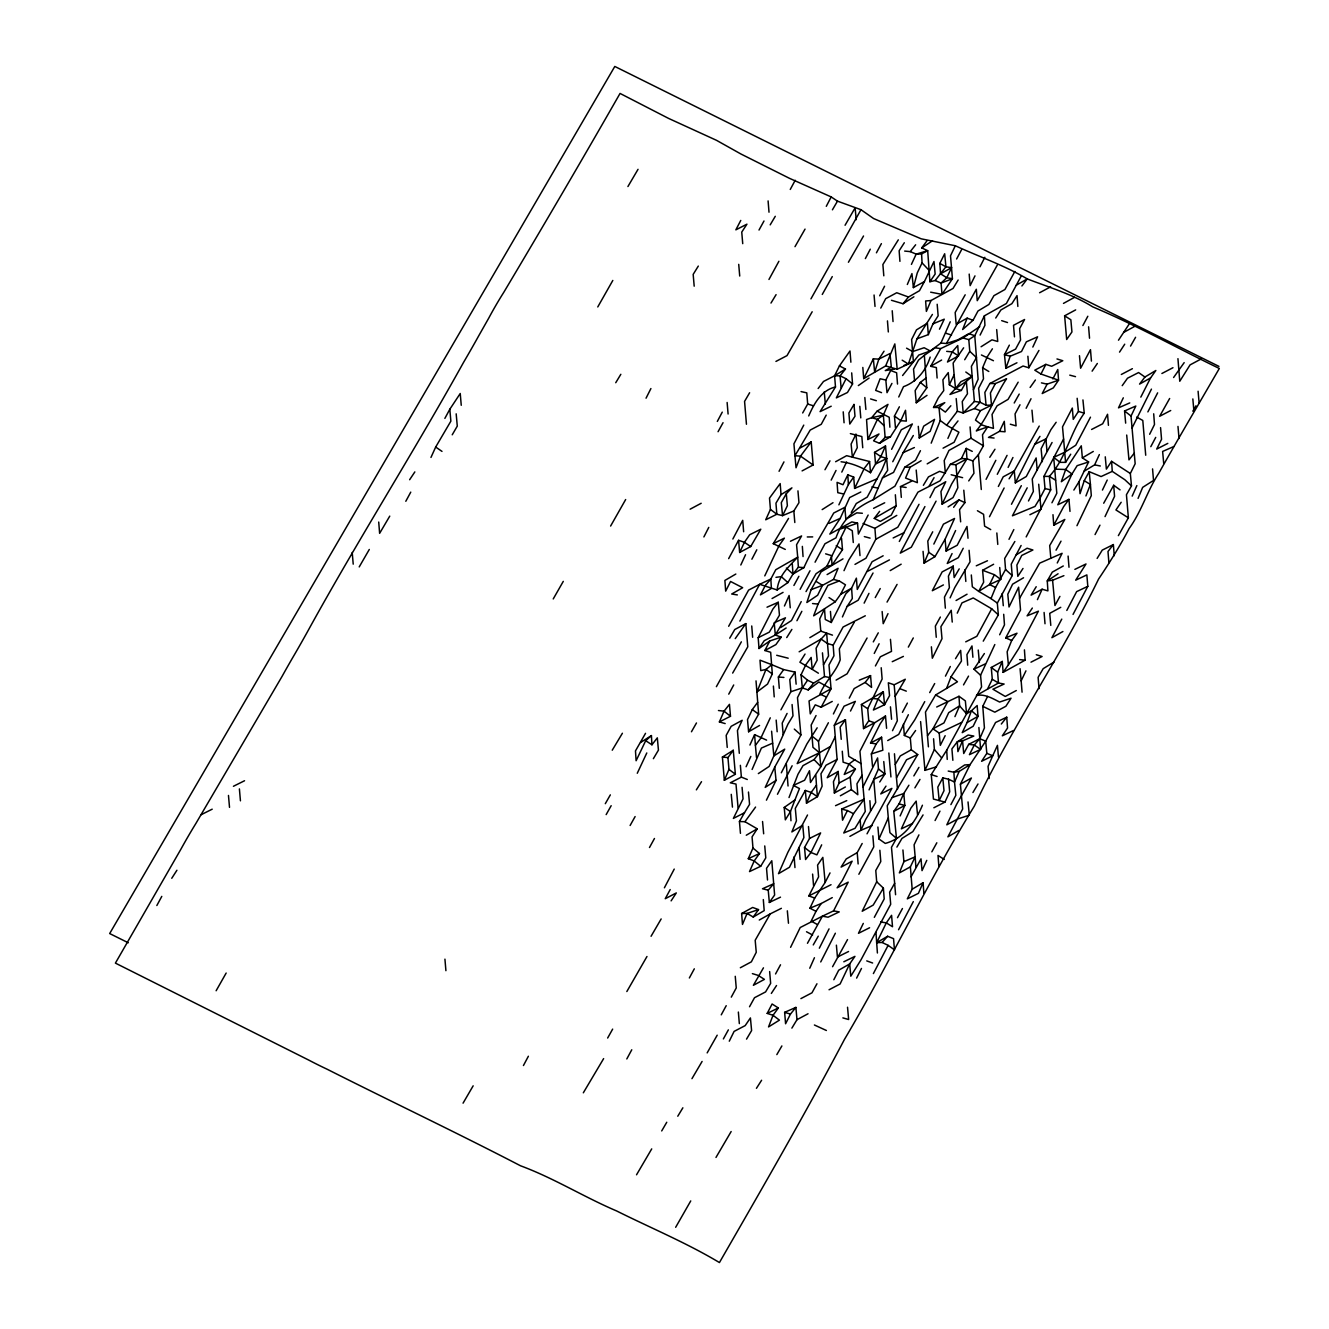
<?xml version="1.0" encoding="UTF-8"?>
<svg xmlns="http://www.w3.org/2000/svg" width="1329" height="1329" viewBox="0 0 1329 1329"><rect width="100%" height="100%" fill="white"/><g stroke="black" fill="none" stroke-linecap="round" stroke-linejoin="round"><path stroke-width="1.5" d="M929.901 281.731L935.151 274.056L933.988 261.514L924.419 281.565L913.388 287.612L917.276 272.91L922.06 262.876L921.595 253.922L927.692 250.666L929.901 281.731L935.134 280.552L941.082 283.06L952.428 278.741L950.517 255.766L955.318 245.749C979.257 256.813 1004.375 265.318 1027.251 278.907C1049.345 287.496 1072.353 294.174 1092.72 306.849C1135.996 325.073 1177.079 348.065 1219.324 368.465C1199.14 403.335 1178.59 438.022 1158.838 473.141C1147.359 490.551 1141.611 511.383 1129.168 528.493C1120.015 546.036 1109.582 562.616 1098.585 579.045C1060.725 656.825 1011.136 727.976 974.307 806.171C927.692 881.808 889.865 962.794 844.48 1039.378C804.676 1114.798 761.982 1188.624 719.438 1262.55C686.379 1242.765 650.894 1228.046 616.623 1210.952C583.979 1197.064 553.877 1178.092 520.519 1165.782C456.528 1132.574 391.457 1101.691 327.067 1069.197A136.538 37.694 30.2 0 1 308.943 1060.193L115.407 963.11L180.86 849.281A155.41 35.119 -63.6 0 1 196.011 823.266L282.014 676.478A310.704 70.204 -63.6 0 1 292.048 658.769A310.704 70.204 -63.6 0 0 307.115 632.388C357.136 541.219 413.003 453.455 463.505 362.468A310.704 70.204 -63.6 0 0 478.573 336.087L488.607 318.379A103.978 23.49 -63.6 0 1 503.757 292.363C543.063 226.395 581.936 160.128 620.045 93.429L668.553 118.397L716.481 140.309L740.984 154.031L789.36 178.269L831.19 196.925L837.486 201.144L860.976 209.7L873.602 218.537L921.213 238.821L955.318 245.749M728.674 626.275L748.592 590.109L759.673 584.311L777.149 589.976C778.478 575.49 788.712 566.818 797.716 557.15L796.569 544.74L801.603 535.936L790.439 541.252M1118.37 535.637L1128.371 517.812L1126.444 494.72L1131.477 485.916L1124.816 479.719L1112.273 471.38L1101.076 476.563L1089.215 471.662L1084.231 480.716L1080.028 493.69L1078.982 481.779L1088.601 461.96L1082.354 457.857L1081.291 445.813L1065.675 469.486L1061.323 481.729L1072.005 473.971L1077.138 465.665L1088.601 461.96M842.985 558.878L821.123 571.819L811.105 589.661L806.869 602.519L817.651 595.242L822.468 585.341L833.516 579.427L838.084 568.297L827.103 574.577M932.41 314.408L916.96 338.812L908.388 364.046L897.191 369.229L885.646 365.94L863.717 378.632L862.82 367.452M885.646 365.94L894.832 343.912L897.191 369.229M789.011 797.55L797.965 774.292L803.015 765.62L814.046 759.573L819.461 752.746L830.426 746.466L835.26 736.681L834.313 725.269L844.081 706.197L855.344 701.38L850.494 711.048M1016.951 362.767L1005.837 368.316L1010.223 356.205L1021.503 351.52L1026.37 341.852L1037.584 336.802L1032.832 347.068M752.098 769.474L761.401 748.077L772.647 743.144L771.601 731.216M919.269 438.022L923.705 426.144L934.569 419.366L930.167 431.36L919.269 438.022L918.273 426.343M967.014 722.627L971.449 710.749L977.164 705.533L977.994 716.331L973.177 726.232L962.229 732.644L967.014 722.627L977.994 716.331L971.449 710.749L966.582 713.789L946.713 750.187L931.247 774.608L933.44 799.061L944.952 802.101L949.687 791.818L948.507 779.176L942.793 777.897L937.842 787.067L939.188 800.573L944.005 790.672L942.793 777.897M839.263 580.939L827.934 585.391L818.099 604.08L813.647 615.825L835.293 601.771L840.592 594.345L845.477 584.81L839.263 580.939L833.516 579.427M1021.237 276.017L1006.369 303.51L984.374 315.837L974.772 335.772L976.466 357.634L971.416 366.306L972.13 376.506L966.333 381.357L961.349 390.394L955.551 388.616L949.338 384.762L948.258 372.602L942.909 379.795L943.74 390.593L938.39 397.786L933.539 407.455L944.803 402.637L939.005 407.488L940.251 420.512L931.18 443.155M815.059 562.2L824.96 543.76L835.991 537.83C842.37 519.406 855.826 507.595 873.186 499.737L882.439 477.958L887.672 470.283L885.513 445.946L874.548 452.358L875.545 464.037L870.495 472.709C861.74 467.227 851.291 462.891 841.074 461.778M794.941 799.925L790.456 811.554L785.339 819.86L784.21 807.451L794.941 799.925L799.46 788.546L793.396 785.422L804.593 780.239L809.477 770.704L810.491 782.499L820.873 766.634L830.426 746.466M928.406 746.832L925.482 712.062L935.633 694.967L946.564 688.439L951.032 676.81L961.448 661.061L960.651 650.379L955.518 658.686M1085.926 495.95L1090.428 484.454L1089.215 471.662M902.59 375.526L918.821 355.042L930.234 350.972L940.899 343.081L950.235 321.801M973.044 320.289L967.18 318.146L962.645 329.526L973.044 320.289L977.978 311.003L988.909 304.457L993.926 295.669L1004.923 289.506L1014.891 271.432M922.442 805.224C915.232 822.219 904.002 838.25 885.28 843.433L878.951 838.964L888.304 817.8L887.24 805.756L917.724 754.59L911.312 749.755L910.299 737.96L915.598 730.518M902.923 849.979L903.903 861.641L899.351 872.904L910.382 866.857L915.166 856.84L914.103 844.795L918.92 834.894M936.696 707.011L958.99 696.28L959.588 705.865L966.582 713.789L981.566 686.91L980.569 675.248L994.823 644.548M1011.685 640.512L1005.721 637.887L1017.001 633.202L1011.685 640.512L1007.149 651.775L1008.395 664.799L1003.129 672.358L1002.282 661.427L991.268 667.474L992.281 679.269L987.464 689.17L976.483 695.466C984.806 693.738 992.464 698.456 999.607 702.044L1011.053 698.207L1005.887 706.264L994.84 712.178L982.779 706.314L987.597 696.413M863.717 378.632L873.336 358.83L878.851 359.112L889.965 353.564L891.327 367.086L885.264 370.592L894.483 369.063M806.022 591.588L816.039 573.746L826.788 566.353L846.108 527.115L857.537 523.161L858.384 534.092L868.153 515.037M923.057 551.352L924.07 563.147L935.001 556.618L945.102 539.275L954.538 518.476L943.44 524.158L933.838 544.076M983.244 641.143L998.345 614.878L997.331 603.084L991.002 598.598L995.571 587.468L1005.555 569.51L1004.691 558.462L1014.858 541.484M857.537 523.161L851.823 521.898L829.811 534.092L840.227 518.36L849.663 497.561L860.777 492.012M874.548 452.358L880.845 456.595L886.659 458.488L882.074 469.502L867.222 497.112L856.275 503.525L851.274 512.446M930.15 357.102C926.13 370.309 916.711 381.955 903.487 386.689L898.753 396.972M968.725 480.915L973.958 473.24L972.845 460.947L966.98 458.821L955.933 464.735L957.844 487.71L953.026 497.611L942.111 504.14L951.664 483.972L966.98 458.821L966.233 448.371L972.263 451.378M936.463 766.8L924.967 770.371L934.37 749.456L933.573 738.774M1138.073 498.375L1142.674 487.361L1153.522 480.45L1152.559 468.904M907.325 284.489L911.943 273.608L913.388 287.612M838.881 504.837L848.4 484.537L853.7 477.094L847.802 474.835L842.985 484.736L837.071 482.361L837.785 492.677L843.5 493.956M724.338 780.289L728.973 769.391L727.943 757.596L733.259 750.287L735.369 774.242L724.338 780.289L722.395 757.065L733.259 750.287M930.998 300.52L926.379 311.401L925.632 300.969L930.998 300.52L953.043 288.443L958.143 280.02M921.13 460.748L910.182 467.16L905.564 478.041L917.375 482.693L916.196 470.034M956.199 398.567L957.378 411.226L963.193 412.987L974.522 408.551L980.021 402.222L978.609 388.334L983.493 378.798L982.613 367.751L987.231 356.853L992.414 348.813M924.07 563.147L928.689 552.266L927.792 541.086L932.725 531.799M1131.477 485.916L1130.331 473.506L1135.165 463.738L1132.059 427.988L1151.446 389.115M1105.03 516.616L1114.566 496.315L1113.685 485.268L1120.048 489.869M719.388 721.929L724.039 711.165L729.455 704.353L730.485 716.265L719.388 721.929L725.169 723.574M916.96 338.812L928.34 334.626L932.975 323.861L938.141 315.804L937.178 304.258M940.899 343.081L946.431 343.497L976.317 289.257L977.247 300.686L997.282 265.135M913.322 435.513L903.172 452.608L893.553 472.41L882.439 477.958M835.26 736.681L837.12 759.407L826.057 765.205L820.973 773.76L822.119 786.17L817.418 796.686L806.504 803.214L811.139 792.449L816.455 785.14L815.823 775.305M853.484 813.697L847.404 810.574L842.553 820.226L841.656 809.045L864.132 799.178L853.484 813.697L843.765 833.001L855.045 828.316L865.245 811.471L863.019 786.901L877.605 757.929L878.469 768.976L869.066 789.891M1028.48 500.967L1033.364 491.431L1032.234 479.021L1052.07 442.491M954.936 716.63L959.588 705.865L948.707 712.643L943.972 722.91L932.925 728.824L927.509 735.651M987.464 689.17L998.461 683.006L997.63 672.192L1002.282 661.427M885.513 445.946L880.845 456.595L875.545 464.037L886.659 458.488M764.74 845.942L765.786 857.869L760.686 866.292L754.191 860.943L748.293 858.684L752.962 848.052L752.064 836.871L757.231 828.814L744.938 821.704L739.439 821.538L740.452 833.333M947.909 438.387L952.577 427.755L957.993 420.928M1013.495 730.518L1002.332 735.817L1007.548 728.01L1006.734 717.195L995.571 722.494L985.719 741.2L970.07 764.624L959.189 771.401L954.521 782.05L955.833 795.323L950.899 804.61M912.176 889.217L923.09 882.689L918.422 893.321L907.308 898.869L912.176 889.217L910.382 866.857M784.442 606.007L789.127 595.492L790.24 607.768M877.14 478.789L854.613 488.407L864.215 468.472L869.598 461.528L846.639 455.681L835.609 461.728M742.08 787.316L743.044 798.862L733.375 818.415L744.473 812.75L749.573 804.327L748.46 792.034M843.998 570.673L848.699 560.157L859.016 543.926L859.996 555.588M842.42 616.938L847.121 606.423L852.304 598.499L851.59 588.182L856.374 578.148L857.288 589.445L872.106 561.718L883.154 555.788M792.134 765.77L777.465 794.26M961.349 390.394L949.953 394.464L955.551 388.616L966.333 381.357L967.462 393.766L962.246 401.574L963.193 412.987L974.406 401.441L973.426 389.762L978.111 379.247L976.466 357.634L969.788 351.305L968.791 339.643L974.772 335.772L968.907 333.629L957.91 339.792L946.431 343.497M816.455 785.14L817.418 796.686L811.139 792.449L805.291 790.439L795.307 808.397L796.436 820.807L791.868 831.937L802.749 825.159L803.879 837.569L789.443 867.272L778.495 873.685L787.831 852.404L807.517 815.009M968.01 538.245L966.997 526.45L957.179 545.272L946.115 551.07L955.601 530.52M807.467 943.291L822.402 916.179L833.565 910.88L839.23 911.893L828.067 917.209L822.402 916.179L800.224 927.526L790.589 947.328M1037.185 469.868L1036.138 457.94L1026.287 476.513L1015.339 482.925L1034.776 444.301L1039.959 436.377M809.76 968.243L814.444 957.727M900.132 815.94L904.833 805.424L903.786 793.513L908.92 785.206M1005.721 637.887L1020.522 610.028L1018.629 587.185L1009.01 606.988L1007.797 594.213L1012.598 584.179L1023.546 577.766M843.815 961.781L854.946 956.365L849.68 963.924L850.793 976.2L861.059 959.721L890.696 904.252L889.633 892.208L894.65 883.303L891.477 847.304L896.477 838.383L893.786 811.354L899.068 803.912L903.786 793.513L892.357 797.466M958.824 830.459L947.876 836.855L962.661 808.996L960.402 784.176L970.07 764.624L964.671 764.956L953.89 772.215L948.208 771.069M1132.175 496.116L1136.86 485.6M430.961 457.442L435.679 447.042L450.863 421.16L449.817 409.232L460.233 393.5L461.246 405.295M770.438 509.406L776.834 514.24L775.953 503.193L781.037 494.637L780.173 483.59L769.508 498.093L770.438 509.406L765.72 519.789L776.834 514.24L782.565 515.652L793.845 510.951L798.962 502.661L797.948 490.866M777.149 589.976L787.898 582.584L792.981 574.045L803.929 567.633C812.451 548.495 823.648 531.002 833.732 513.011L844.829 507.346L845.842 519.141L856.806 512.844L862.355 513.26M749.905 745.037L754.606 734.638L766.6 740.137M780.92 709.819L790.871 691.728L802.334 687.907L808.182 689.917L818.83 682.043L831.057 688.771L809.045 700.981L810.275 713.889L815.258 704.835L821.172 707.227L831.057 688.771L828.98 664.949L833.947 655.778L833.167 645.213L843.101 627.006L865.312 615.792M814.71 898.055L808.829 895.912L818.598 876.858L817.584 865.063L822.834 857.371L825.143 882.439L814.71 898.055L809.942 908.205L816.006 911.329L821.222 903.521L832.27 897.607M950.102 597.867L954.82 587.468L970.037 561.835L969.074 550.289M1037.434 599.628L1042.135 589.229L1047.916 590.873L1047.269 580.923L1052.286 572.134L1063.283 565.971M646.791 752.962L637.272 773.262M740.818 564.991L745.552 554.725M764.773 575.889L779.076 545.571L784.376 538.129L773.262 543.677L785.289 549.425M911.428 264.388L916.179 254.121L927.692 250.666L921.711 247.908L927.044 240.715M867.887 439.534L877.439 419.366L883.353 415.13L887.988 404.365L877.123 411.143L871.658 417.721L866.558 419.532L867.887 439.534L879.001 433.985L873.585 440.813L879.532 443.321L890.463 436.792L900.796 420.678L905.514 410.279L906.345 421.094L900.796 420.678L894.45 416.077L899.384 406.79M746.101 766.733L750.835 756.45M770.272 717.826L760.769 738.243L755.404 745.32L756.5 757.48M758.344 773.594L769.159 766.434L787.898 724.239L792.998 715.816L792.084 704.52M766.418 800.174L776.036 780.372L774.741 767.099L784.725 749.141L773.843 755.919L772.647 743.144M837.12 759.407L827.219 777.731L838.184 771.451L833.449 781.718L834.363 793.031L845.377 786.984M883.32 691.695L878.004 699.004L873.402 710.018L884.566 704.719L883.32 691.695L861.408 704.503L863.534 728.591L868.751 720.783L867.687 708.739L882.124 679.036L881.21 667.739M989.49 516.715L1004.126 487.992M908.355 714.736L898.703 734.422L887.706 740.585M957.245 613.151L961.98 602.884L973.227 597.95L991.7 608.798L998.345 614.878M1083.716 471.496L1094.631 464.851L1099.365 454.568M926.778 860.361L922.027 870.645L921.014 858.85L911.029 876.808M739.655 552.465L744.423 542.315L749.689 534.756L760.803 529.208L750.702 546.551L739.655 552.465L738.575 540.305L744.423 542.315L750.702 546.551M808.713 415.944C813.996 403.667 821.388 390.211 835.492 386.972L834.595 375.791L839.413 365.89L849.995 351.022L850.876 362.202M818.132 388.533L823.498 381.473L834.595 375.791L840.061 375.841L846.075 378.715L836.34 397.903L847.47 392.487L852.553 383.931L851.69 372.884M841.805 472.094L846.573 461.944M758.194 637.687L769.308 632.139L779.475 615.177L778.246 602.27L772.847 609.097L758.194 637.687L759.009 648.502L764.241 640.694L775.322 635.013L781.203 637.156L769.74 640.977L764.873 650.512L770.67 652.29L772.315 673.903L767.547 684.053L756.915 692.06L758.643 714.171L748.592 731.764L747.513 719.587L752.297 709.57L757.63 702.376M854.348 622.072L839.33 648.834L840.194 659.882C835.625 672.64 824.96 681.661 819.893 694.07L825.89 696.828M854.979 564.393L865.976 558.213L875.761 539.275L897.806 527.198L917.94 492.145L940.118 480.799L950.401 464.319L961.465 458.522L966.233 448.371M1077.154 398.285L1078.434 411.425L1073.251 419.366L1072.32 408.053L1062.519 426.875L1063.599 439.035L1043.913 476.43L1045.009 488.59L1040.092 498.01L1034.992 506.432L1012.432 515.802L1027.201 487.826M810.939 298.875L860.976 209.7M935.134 280.552L945.932 266.78L944.67 253.756L939.819 263.408L945.932 266.78L951.564 267.677L946.78 277.711L941.082 283.06L941.995 294.357L930.649 292.181M939.47 329.193L944.254 319.176L932.975 323.861M891.626 449.318L901.295 429.765L912.359 423.968L892.756 461.728M781.302 772.797L800.889 734.92L797.483 697.692L802.334 687.907L801.055 674.767L805.839 664.733L811.155 657.423L812.185 669.334L818.398 673.205M949.338 384.762L954.122 374.745L953.142 363.066L963.641 347.816M919.02 504.306L899.301 541.451M888.005 613.649L883.22 623.683L882.14 611.523M999.508 431.36L1004.292 421.326L1005.04 431.775L999.508 431.36L988.477 437.407L994.075 438.055M834.363 793.031L839.147 782.997L838.184 771.451M943.407 584.926L932.327 590.724L942.145 571.902L953.209 566.104L948.424 576.138L949.388 587.684L944.487 597.086L945.351 608.15M821.671 844.845L816.886 854.863L810.956 852.487L804.527 847.52L809.511 838.466L808.481 826.555M872.555 766.6L871.359 753.942L882.838 750.237L881.592 737.213L876.16 743.924L870.528 743.011L880.247 723.707L885.479 716.015L886.593 728.292M871.359 753.942L876.16 743.924M876.691 881.775L862.205 911.245L873.203 905.082L883.386 888.104L876.691 881.775L875.778 870.478L880.778 861.557L879.864 850.261M1123.304 397.82L1118.503 407.853L1129.75 402.92M1132.059 427.988L1131.029 416.06L1135.813 406.043L1124.567 410.977L1125.663 423.137M1102.439 490.069L1107.223 480.051M913.305 901.627L898.554 929.735M1022.067 692.176L1021.154 680.863L1025.938 670.846M986.068 479.354L995.836 460.299M952.062 553.578L947.245 563.479L958.309 557.682L963.226 548.279M1008.13 467.393L1012.947 457.492M892.507 730.684L897.324 720.783L894.168 684.784L888.32 682.774L889.55 695.665L884.566 704.719L878.004 699.004L872.439 698.473M991.002 598.598L978.676 591.372L983.643 582.218L982.596 570.291L994.374 574.693L989.557 584.594L978.676 591.372L972.33 586.77L971.316 574.975M999.657 634.764L1004.475 624.863L1003.694 614.297M863.302 923.406L858.484 933.307L869.598 927.758M1150.565 377.934L1139.568 384.098L1144.917 377.021L1155.848 370.492L1150.565 377.934L1140.814 397.122M775.322 635.013L785.456 617.802L774.209 622.736L775.322 635.013L786.153 628.002M974.988 275.867L970.153 285.635L969.19 274.09M809.859 637.654L820.79 631.125L819.711 618.949L824.512 609.047L825.276 619.497L831.306 622.487L845.908 593.648L851.59 588.182L840.592 594.345M980.104 335.074L984.939 325.289L984.374 315.837M864.132 603.133L868.967 593.349M833.399 713.955L838.234 704.187M729.272 1041.188L734.106 1031.404L745.187 1025.606L750.42 1017.931L751.599 1030.573L746.533 1039.128M816.006 911.329L811.172 921.113L817.285 924.469M1008.993 539.341L1013.828 529.573M833.565 910.88L848.201 882.157L837.104 887.822L842.387 880.379L852.138 861.192L841.091 867.106L846.241 858.933L857.205 852.637L862.172 843.483M819.328 948.192L829.047 928.871M820.724 961.947L835.36 933.224M874.316 917.359L884.2 898.919L883.386 888.104M1149.651 434.267L1154.486 424.483L1153.688 413.801M646.044 398.202L650.911 388.55M831.173 480.101L836.024 470.449M809.992 570.756L800.124 589.328M787.084 713.424L782.216 723.092L783.163 734.505M995.338 383.566L990.421 392.985L991.5 405.146L986.068 405.229L984.855 392.437L989.856 383.533L995.338 383.566L1006.585 378.765C995.321 395.444 989.025 415.495 976.3 430.912L987.713 426.842L993.461 428.353L992.049 414.465L997.099 405.794L1008.046 399.398L1018.164 382.171M874.249 653.436L879.117 643.768M1038.946 350.441L1028.845 367.784L1023.048 366.023L989.856 383.533M1052.85 378.915L1057.751 369.512L1058.549 380.194L1040.972 374.03L1045.84 364.379L1051.671 366.272L1062.785 360.724L1056.97 358.946M1007.066 455.365L997.282 474.303M998.361 486.464L1003.229 476.812L1014.276 470.898L1039.245 426.061M895.131 696.33L905.282 679.235L894.168 684.784M945.451 676.145L950.301 666.493M991.7 608.798L976.848 636.292L965.718 641.841M795.888 1007.399L790.439 1014.093L785.589 1023.762L784.642 1012.333L795.888 1007.399L796.985 1019.692L791.885 1028.114M945.168 735.685L940.317 745.353L939.204 733.06L932.925 728.824L947.826 701.579L935.633 694.967M832.569 966.715L847.52 939.603M1057.253 562.981L1062.104 553.313L1039.643 563.18L1019.526 598.366M856.624 978.094L861.474 968.442M873.386 973.576L888.121 945.351L882.107 942.477L876.675 942.676L875.977 932.476M703.888 536.933L708.772 527.397M879.682 295.786L884.566 286.25M891.942 383.4L887.008 392.686L885.828 380.044L890.712 370.509L896.61 372.768L897.524 384.064M979.971 266.83L984.839 257.294M920.449 450.681L915.565 460.216L904.733 467.243L894.949 486.181L873.186 499.737M816.056 715.534L811.172 725.053L812.933 747.297L819.461 752.746L820.873 766.634L814.046 759.573M929.935 497.644L934.802 488.108L945.766 481.696L940.949 491.614L942.111 504.14M1009.342 345.141L1004.475 354.677L1005.837 368.316M936.065 501.133L911.329 547.199L900.281 553.13L924.918 506.565M849.264 698.14L854.148 688.605L865.146 682.442L870.545 675.614L871.558 687.409L865.146 682.442M1026.138 408.269L1031.022 398.733M825.143 882.439L830.027 872.904M997.331 603.084L1012.2 575.59L1011.253 564.16L1021.104 545.471M1051.937 502.777L1056.821 493.242L1053.681 457.375L1064.878 452.192L1075.726 445.281L1090.478 417.173M1050.807 557.881L1049.694 545.588L1064.828 519.456L1053.747 525.254L1063.615 506.681L1068.931 499.355L1069.995 511.399M833.831 979.739L838.715 970.203L849.68 963.924L840.111 983.975L829.047 989.773M1147.874 411.907L1157.642 392.852M1074.862 569.377L1086.009 563.961L1075.693 580.192L1086.856 574.892L1087.803 586.322L1073.051 614.413M597.768 306.949L612.819 280.436M740.768 220.431L735.851 229.834L746.948 224.169L741.748 232.093L742.728 243.656M826.289 206.327L831.19 196.925M865.362 258.59L870.279 249.187M728.657 558.629L738.575 540.305M779.06 471.297L783.96 461.894M463.057 1103.17L473.157 1085.826M880.778 308.079L885.695 298.66L896.743 292.745L908.488 297.015L919.452 290.735L924.419 281.565M751.882 559.21L756.799 549.791M773.262 543.677L788.546 518.393M796.935 620.726L801.852 611.307M664.4 887.789L674.235 869.083M895.347 494.77L896.178 505.701L891.277 515.104L880.313 521.4L874.266 518.393L879.632 511.333M774.741 767.099L765.205 787.399L776.036 780.372M991.5 405.146L980.387 410.694L975.486 420.097L981.882 424.948L987.713 426.842L982.513 434.766L983.394 445.83L978.377 454.751L972.845 460.947M1047.119 384.147L1042.218 393.55L1053.316 387.885L1058.549 380.194L1047.119 384.147L1041.421 382.868M1011.469 504.256L1021.32 485.683M767.198 1013.396L772.099 1003.993L778.345 1007.98L773.029 1015.29L768.544 1026.918L779.425 1020.14L773.029 1015.29L767.198 1013.396L778.345 1007.98M935.068 820.541L939.968 811.139M877.406 952.993L876.675 942.676L886.31 922.874L891.576 915.316L892.507 926.728L886.31 922.874L880.662 921.961M1095.046 534.574L1099.963 525.171M359.212 566.918L369.296 549.458M216.129 990.753L226.163 973.044M610.609 526.051L625.66 499.538M768.959 279.472L778.894 261.281M717.328 421.426L722.262 412.14M739.871 621.092L759.673 584.311L770.837 579.012L775.771 569.726L797.716 557.15L798.38 567.217L792.981 574.045L786.369 568.081M523.443 1065.526L528.377 1056.239M956.614 259.005L961.548 249.719M817.169 727.81L806.853 744.041L797.167 763.61L819.461 752.746L818.514 741.333L828.382 722.76M1082.886 325.539L1087.82 316.252M636.541 1174.786L651.725 1148.887M902.424 712.361L907.358 703.074M1076.955 525.703L1091.308 495.617L1090.428 484.454L1084.231 480.716M1150.798 446.677L1155.715 437.391M1066.822 610.443L1076.64 591.621L1087.803 586.322M156.839 905.531L161.789 896.377M444.866 418.402L449.817 409.232M405.81 501.282L410.761 492.129M553.229 598.947L563.28 581.371M790.257 189.449L795.207 180.279M794.991 246.679L805.042 229.103M876.426 252.809L881.393 243.639M645.695 740.685L651.941 744.788L651.426 735.585L645.695 740.685L636.109 760.736L635.478 750.902L645.529 733.326M826.206 415.13L821.256 424.283L810.192 430.081L794.958 455.731L796.021 467.775L800.507 456.146L811.205 441.876L813.132 464.967L802.085 470.898M741.349 641.841L716.381 686.678M728.741 694.153L733.708 684.983M793.911 585.458L798.879 576.304M801.237 601.605L791.453 620.56L780.621 627.587M670.198 889.55L665.248 898.72L676.311 892.922L671.112 900.863M651.06 936.28L661.161 918.937M626.806 1058.947L631.773 1049.777M887.041 602.103L897.075 584.395M689.352 977.978L694.319 968.824M875.412 665.962L880.363 656.792L891.51 651.376L890.447 639.332M1020.007 404.78L1015.057 413.934L1016.087 425.861L1010.306 424.217M908.322 647.107L913.289 637.937M721.248 1014.841L726.215 1005.688M731.282 997.132L736.249 987.962L735.253 976.3M691.96 1078.666L702.094 1061.439M775.555 973.958L780.522 964.788M982.779 706.314L984.424 727.927L979.789 738.691L968.691 744.356L963.724 753.526L962.545 740.868L973.808 736.067L968.16 735.037L957.279 741.815L951.913 748.875L952.86 760.304M1059.911 596.389L1054.944 605.542L1052.585 580.241L1063.898 575.673M897.49 917.691L902.441 908.521M759.009 230.05L763.992 220.996M718.059 431.726L723.042 422.688M845.061 225.265L855.145 207.806L856.192 219.717M649.482 847.52L654.466 838.483M937.111 378.017L936.364 367.585L930.649 366.306L940.683 348.597L963.01 337.998L979.739 326.602M875.246 597.585L880.23 588.548M873.286 641.89L878.27 632.837M940.351 617.055L935.367 626.109L936.264 637.272M707.161 1052.9L717.195 1035.191M723.375 1038.929L728.358 1029.875M749.523 1006.751L754.507 997.714L765.587 991.916L770.654 983.36L769.641 971.565M929.702 692.592L934.686 683.555M1026.171 536.916L1050.707 489.869L1049.362 476.347C1066.057 458.272 1070.028 433.005 1084.248 413.186L1082.936 399.929M858.866 874.266L873.751 846.889L872.871 835.841M816.953 983.776L811.969 992.813L800.905 998.611M1056.04 550.189L1061.024 541.152M1113.685 485.268L1103.701 503.226M931.845 851.823L936.829 842.785M627.919 186.542L638.036 169.315M822.269 294.44L832.27 276.598M612.237 750.204L622.404 733.243M802.683 412.954L807.683 404.033L806.786 392.852L801.071 391.59M732.86 539.026L742.712 520.337L743.642 531.75M606.157 814.611L611.174 805.69M786.303 493.707L781.302 502.628L782.565 515.652L787.366 505.734L786.303 493.707L791.918 487.859L781.037 494.637M824.977 469.735L829.977 460.831M630.112 825.492L635.112 816.571M607.652 1038.032L612.652 1029.111M1014.21 403.003L1019.21 394.082M883.768 761.55L884.898 773.96L873.751 779.375L875.678 802.467L865.561 819.694L860.893 830.326L849.879 836.373M980.569 675.248L973.941 669.168L984.374 653.536M675.664 1227.298L690.748 1200.918M848.417 262.262L863.534 235.997M835.492 386.972L820.076 411.641L831.206 406.209M605.31 803.68L610.343 794.875M691.462 731.764L696.479 722.959M841.539 538.245L842.486 549.674L832.02 565.174L826.788 566.353M808.182 689.917L813.581 683.106L824.512 676.561L823.498 664.766L828.532 655.978L826.638 633.136L821.056 639.099L816.106 648.253L817.152 660.181L812.185 669.334L799.892 662.224L805.042 654.051M739.439 821.538L744.473 812.75M924.735 701.629L914.801 719.836L904.351 735.452L910.299 737.96M1130.547 346.088L1135.581 337.284M867.023 833.831L891.875 788.379L880.762 793.928L885.978 786.12M813.248 944.936L818.265 936.148M963.525 684.9L968.542 676.112M452.225 434.799L457.276 426.127L456.179 413.834M832.419 209.816L837.486 201.144M749.622 392.736L744.572 401.408L746.449 424.25M729.721 638.186L734.771 629.514L745.818 623.6L747.778 646.808L732.661 673.072M646.974 956.498L626.839 991.55M929.004 486.348L934.054 477.676M959.206 568.862L954.156 577.534L953.209 566.104M661.709 1130.929L666.759 1122.257M715.982 1157.443L731.149 1131.544M896.892 847.105L901.959 838.433L912.824 831.638L923.057 814.926M776.834 1054.611L781.884 1045.94M1192.827 411.176L1195.967 405.794M770.189 224.867L775.272 216.311M812.169 311.767L787.001 355.624L775.937 361.422M653.37 758.676L658.436 750.121L657.323 737.844L651.941 744.788M897.49 789.16L895.248 764.457L900.314 755.919L911.312 749.755M913.854 775.92L918.92 767.381M972.928 792.516L978.011 783.977M615.742 382.719L620.842 374.296M770.986 303.062L776.086 294.639M964.688 359.727L969.788 351.305M923.356 485.318L928.456 476.895L939.57 471.346L945.384 473.24L944.205 460.582L948.972 450.431L970.984 438.221L983.394 445.83M873.037 573.015L858.119 600.259L847.121 606.423M603.632 1058.615L583.331 1092.803M885.479 716.015L874.598 722.793L859.929 751.267L862.056 775.355L856.956 783.778L857.803 794.709L851.357 789.609L850.195 777.083L855.394 769.142L848.949 764.059L843.118 762.165L842.27 751.234M677.773 1116.227L682.873 1107.805M1036.205 586.72L1031.105 595.143L1042.135 589.229M914.884 787.848L919.984 779.409M1061.771 619.115L1051.903 637.687L1062.901 631.524M698.306 266.082L693.173 274.389L694.187 286.184M803.763 425.114L793.928 443.82L794.958 455.731L800.507 456.146L813.132 464.967M735.253 638.601L745.818 623.6M940.683 348.597L935.084 347.816L924.336 355.341L926.811 387.769L916.246 402.77L915.166 390.593L920.316 382.42L926.18 377.934M867.073 638.02L847.088 673.82L836.107 680.099M1073.865 490.069L1078.982 481.779M1097.123 558.413L1102.256 550.106L1113.37 544.558L1114.267 555.738M786.735 637.571L791.885 629.398M696.363 789.858L701.513 781.685M1053.681 457.375L1060.11 462.342L1065.576 462.376L1070.725 454.202M896.543 777.731L906.528 759.773L917.724 754.59M171.757 878.286L176.923 870.246M904.318 242.742L899.152 250.782L899.932 261.348M995.72 318.03L1000.887 309.973L1011.867 303.676L1017.034 295.619L1017.848 306.434M989.789 457.292L994.972 449.235M879.732 782L884.898 773.96L878.469 768.976M1169.653 398.484L1159.636 416.309L1170.716 410.511M756.434 1088.318L761.6 1080.261M884.051 351.188L878.851 359.112L874.648 372.103L873.336 358.83M965.186 294.805L955.169 312.514L956.182 324.309L967.18 318.146M1009.076 478.822L1014.276 470.898L1015.339 482.925M1118.486 340.207L1128.902 324.475M1119.533 352.119L1124.716 344.194M781.386 908.322L770.272 913.87L755.188 940.267L756.251 952.295L751.367 961.831L740.336 967.745M1022.998 568.447L1017.815 576.371L1016.884 565.074L1021.752 555.422L1032.899 549.99L1027.084 548.229L1016.187 554.874M771.335 993.427L776.535 985.503M978.892 727.511L979.789 738.691L985.719 741.2L986.816 753.36L981.616 761.301L992.73 755.752L997.448 745.353L998.444 757.015M409.631 479.719L414.847 471.911M1130.331 473.506L1111.592 461.313L1106.376 469.12L1105.263 456.827M1032.334 608.051L1027.101 615.859L1038.398 611.174L1018.712 648.569L1008.395 664.799M802.334 687.907L807.567 680.232L813.581 683.106M1092.106 371.156L1097.339 363.465M1121.178 502.279L1115.928 509.954L1128.371 517.812M389.762 516.117L379.629 533.344L378.715 522.048M763.461 967.828L753.377 985.304L764.424 979.373L758.194 975.386L752.38 973.625M781.203 637.156L775.903 644.598L764.873 650.512M779.292 688.322L778.379 677.026L783.661 669.583L795.074 672.125L796.137 684.169M795.074 672.125L789.791 679.568L790.871 691.728M1030.108 387.437L1035.407 379.994M953.641 507.313L958.923 499.87L964.92 502.611L959.555 509.688L960.651 521.848M1056.156 422.273L1050.874 429.716L1041.105 448.787L1042.335 461.678M861.042 763.56L848.716 756.334L845.443 719.72L840.144 727.146L841.24 739.323M752.962 848.052L759.474 853.517L754.191 860.943L749.523 871.591L760.686 866.292M1122.208 385.659L1127.507 378.217L1138.588 372.552L1144.917 377.021M741.632 913.505L747.081 913.422L753.244 917.043L758.527 909.601L752.663 907.458L741.632 913.505L742.479 924.436L747.081 913.422L758.527 909.601M768.228 890.164L762.497 888.769L773.711 883.719L768.228 890.164L769.341 902.457L774.624 895.015L771.8 860.743L766.534 868.302L767.514 879.981M1173.59 377.519L1184.172 362.634M898.304 239.851L882.888 264.521L883.802 275.817M744.938 821.704L755.57 807.068M941.995 294.357L952.428 278.741L946.78 277.711L940.567 273.84L939.819 263.408M957.378 411.226L946.63 425.247L940.251 420.512M1021.901 285.968L1027.251 278.907L1016.286 285.187M1113.37 544.558L1107.987 551.502L1108.901 562.815M904.667 251.081L910.232 251.613L915.648 244.785M839.413 365.89L845.477 369.013L840.061 375.841L841.107 387.752M1134.368 453.039L1128.969 459.867L1126.693 435.048M1001.318 724.023L1006.734 717.195M891.477 300.304L903.055 303.726L908.488 297.015M950.866 405.76L945.351 412.09L939.005 407.488L933.539 407.455M882.107 942.477L887.622 936.264L893.553 938.656L894.45 949.82L888.121 945.351M879.532 443.321L885.114 437.357L890.463 436.792M924.336 355.341L918.522 360.059L913.538 369.113L914.568 380.908M783.661 669.583L771.8 664.699L765.986 669.417L756.915 692.06L756.018 680.88M854.829 759.69L848.949 764.059L844.231 774.458L855.394 769.142M858.335 385.576L869.066 378.067M759.009 648.502L769.74 640.977M916.246 402.77L927.011 395.361M921.711 247.908L932.509 240.765M896.793 515.403L874.914 528.344L863.053 523.46M1058.067 573.779L1047.269 580.923L1052.585 580.241M948.092 506.897L958.923 499.87M903.055 303.726L913.903 296.816M981.084 346.753L991.949 339.842L997.73 341.487L996.684 329.575M822.153 509.605L833.001 502.694M640.578 742.479L651.426 735.585M834.595 375.791L845.477 369.013M874.266 518.393L896.178 505.701M946.564 688.439L957.461 681.777L951.032 676.81M1054.08 662.008L1043.182 668.67L1038.115 677.341L1039.045 688.638M1003.129 672.358L1025.141 660.164L1024.426 649.848M735.834 574.045L724.886 580.441L725.684 591.139L730.551 581.471L742.678 587.717L731.698 594.013L737.346 594.91M927.193 463.871L938.141 457.458M890.214 570.59L901.162 564.177M1082.354 457.857L1093.302 451.445M746.283 835.227L757.231 828.814M753.244 917.043L764.192 910.631L763.311 899.583M876.675 942.676L887.622 936.264M930.649 366.306L941.63 360.026M799.144 651.791L821.056 639.099L827.369 643.452L833.167 645.213M956.066 600.509L967.047 594.213M748.592 731.764L759.573 725.468M940.567 273.84L951.564 267.677M958.475 355.873L947.477 362.036L952.245 351.886L957.744 345.557L958.475 355.873L952.245 351.886L946.68 351.354M772.066 598.532L783.063 592.369M889.417 559.908L867.272 571.487M840.36 795.772L851.357 789.609M960.402 784.176L971.399 778.013L956.382 804.776L946.813 824.827L957.86 818.897L969.323 815.209L968.027 801.935M759.274 920.033L770.272 913.87M1063.482 303.394L1074.513 297.347M800.174 447.923L811.205 441.876M1123.703 332.4L1134.733 326.353M982.596 570.291L993.627 564.26M1060.758 607.32L1049.727 613.35L1050.79 625.394M1039.594 292.745L1050.624 286.831M690.133 509.19L701.18 503.276M1064.629 315.804L1070.858 319.791L1071.938 331.951L1066.672 339.51L1064.629 315.804L1075.659 309.89M943.075 448.172L954.122 442.258L958.907 432.224L946.63 425.247M1201.117 358.98L1190.07 364.894L1179.77 381.257L1177.943 358.664M839.147 782.997L850.195 777.083M1016.303 690.532L1005.256 696.446L992.929 689.219L1004.126 684.036L998.461 683.006L992.281 679.269M893.786 811.354L904.833 805.424L899.068 803.912M796.985 1019.692L808.032 1013.761M1045.84 364.379L1034.776 370.176L1040.972 374.03M1121.311 374.479L1132.391 368.681M1161.895 373.499L1172.959 367.701M821.172 707.227L832.253 701.43M863.534 728.591L874.598 722.793L868.751 720.783M870.528 743.011L881.592 737.213M939.204 733.06L961.531 722.461M831.04 884.699L808.829 895.912M1091.591 429.466L1102.671 423.785L1107.555 414.266L1108.436 425.313M1167.809 443.388L1156.712 449.069L1161.546 439.284L1160.566 427.606M747.297 779.508L741.383 777.116L730.285 782.798L736 784.06L738.077 807.899M1030.988 662.174L1042.086 656.509L1036.288 654.732M933.855 807.766L944.952 802.101M233.422 786.286L244.553 780.738M201.094 814.727L212.208 809.178M873.585 508.326L884.699 502.777M834.313 725.269L845.443 719.72M809.511 838.466L820.624 832.918L810.956 852.487L805.59 859.547L804.527 847.52M848.55 951.514L837.436 957.063L836.39 945.152M901.311 497.395L900.481 486.597L911.628 481.164M1034.776 444.301L1045.906 438.886L1046.97 450.913M893.154 537.963L904.301 532.53M1029.875 514.738L1041.022 509.306L1038.697 484.238M1068.931 499.355L1057.784 504.787L1072.005 473.971L1065.675 469.486L1054.694 469.154M912.508 823.432L901.361 828.847L910.83 808.182L916.179 801.105L917.558 814.76M928.34 334.626L927.393 323.196L916.495 329.858L911.628 339.51L913.372 361.621L908.388 364.046L902.175 360.176M892.241 661.692L903.404 656.393M980.586 749.373L969.422 754.673L974.273 745.021L979.789 738.691L980.586 749.373L974.273 745.021L968.691 744.356M769.341 902.457L780.505 897.158M973.426 389.762L972.13 376.506L960.933 381.672L955.551 388.616L954.122 374.745M999.707 567.5L1000.754 579.411L989.557 584.594L995.571 587.468M973.941 669.168L985.121 663.985M748.293 858.684L759.474 853.517M903.172 452.608L914.385 447.557M829.014 523.41L840.227 518.36M976.267 565.822L987.48 560.755M835.542 805.673L846.756 800.623M767.016 607.203L778.246 602.27M1173.872 446.511L1162.626 451.445L1163.722 463.605M872.156 825.525L860.893 830.326L860.212 820.259M903.903 861.641L915.166 856.84L915.897 867.156M809.942 908.205L821.222 903.521M903.953 365.425L913.372 361.621M859.248 680.182L870.545 675.614M811.105 589.661L822.468 585.341L816.255 581.487M840.975 528.792L846.108 527.115L852.271 530.736L853.284 542.514M959.189 771.401L953.89 772.215L954.521 782.05L948.507 779.176M775.97 577.334L781.286 576.636L787.898 582.584M921.595 253.922L916.179 254.121L910.232 251.613M904.733 467.243L910.182 467.16M1043.913 476.43L1049.362 476.347L1055.575 480.218M807.268 536.966L812.7 536.899M961.465 458.522L966.98 458.821M950.401 464.319L955.933 464.735M798.38 567.217L803.929 567.633M778.379 677.026L783.911 677.441M812.534 603.549L818.099 604.08M1019.592 659.616L1025.141 660.164M722.395 757.065L727.943 757.596M850.361 433.619L861.84 436.543L862.737 447.723M718.457 710.517L724.039 711.165L730.485 716.265M974.406 401.441L980.021 402.222L986.068 405.229M900.481 486.597L906.129 487.494M824.512 676.561L830.176 677.591M1094.631 464.851L1100.312 465.997M951.149 474.752L962.628 477.676M776.701 655.28L788.197 658.204M885.828 380.044L880.114 378.765L875.645 390.394L881.542 392.653M1045.009 488.59L1050.707 489.869M871.957 486.846L877.672 488.108M1010.223 356.205L1004.475 354.677L1015.589 349.128L1020.539 339.975L1019.625 328.662L1024.576 319.508L1013.512 325.306L1014.476 336.852M1069.762 375.143L1075.51 376.655M864.332 536.6L870.08 538.129M771.8 664.699L760.005 660.164L760.753 670.613L765.986 669.417L772.315 673.903M841.656 809.045L847.404 810.574M963.01 337.998L968.791 339.643M842.868 1017.881L848.633 1019.526L847.537 1007.232M1078.434 411.425L1084.248 413.186M870.561 398.933L876.359 400.71M807.683 404.033L813.481 405.81M825.625 553.828L831.439 555.588L832.02 565.174M784.642 1012.333L790.439 1014.093M1001.684 320.654L1007.515 322.548M945.7 333.18L951.531 335.074M981.417 354.976L993.444 360.724M931.247 774.608L937.078 776.501M820.79 631.125L832.486 635.146M974.522 408.551L980.387 410.694M866.741 960.884L872.621 963.01M814.395 1024.991L826.389 1030.49M900.414 688.887L906.312 691.146M986.816 753.36L992.73 755.752L988.062 766.384L989.158 778.545M1218.926 366.372L614.795 66.45L109.676 933.556L128.265 942.776M930.234 350.972L924.137 347.733L912.691 351.554L906.577 348.181M806.504 931.745L812.584 935.001M1136.677 417.09L1142.79 420.462L1145.714 455.232M990.72 529.606L984.59 526.118L983.576 514.323L977.413 510.718M982.613 367.751L988.809 371.489M877.123 411.143L889.217 417.273L889.882 427.207M836.24 545.687L842.486 549.674M944.238 859.414L938.008 855.444L938.905 866.608M784.21 807.451L790.456 811.554L790.971 820.757M829.014 597.552L835.293 601.771M861.408 704.503L867.687 708.739M928.689 552.266L935.001 556.618M435.679 447.042L441.992 451.395M965.801 372.02L972.13 376.506M958.99 696.28L965.352 700.881L966.582 713.789M752.297 709.57L758.643 714.171M994.374 574.693L1000.754 579.411M991.268 667.474L997.63 672.192M728.973 769.391L735.369 774.242M1124.567 410.977L1131.029 416.06M846.075 378.715L852.553 383.931M812.036 736.116L818.514 741.333M920.316 382.42L926.811 387.769M801.055 674.767L807.567 680.232M896.477 838.383L889.915 832.668L888.304 817.8M794.293 729.089L800.889 734.92M1005.555 569.51L1012.2 575.59M884.117 425.695L877.439 419.366L871.658 417.721L883.353 415.13L885.114 437.357M922.06 262.876L928.938 270.186M934.37 749.456L941.414 757.63M1063.599 439.035L1065.576 462.376M890.928 776.95L888.835 752.995M805.291 790.439L806.504 803.214M731.249 794.343L732.462 807.118M1079.464 355.707L1080.61 368.233L1090.478 349.66L1091.425 361.089M920.598 721.597L924.967 770.371M963.791 490.202L964.92 502.611M978.244 650.047L979.373 662.457M890.447 706.845L891.576 719.255M787.333 910.83L788.479 923.24M1020.074 668.703L1021.154 680.863M1002.216 593.548L1003.295 605.708M981.3 489.504L978.377 454.751M824.246 391.905L825.342 404.066M786.336 764.009L788.047 786.004M762.547 821.505L763.66 833.781M1198.093 391.241L1199.123 403.152M1192.844 398.933L1193.891 410.844M1177.976 426.41L1179.039 438.454M1031.968 410.163L1033.015 422.074M864.83 397.537L865.877 409.448M877.904 827.037L878.951 838.964M822.452 652.855L823.498 664.766M799.061 847.47L800.108 859.381M727.245 747.413L726.182 735.369L731.166 726.332L742.18 720.285L737.445 730.568L739.306 753.294M239.403 788.911L240.433 800.822M228.472 795.44L229.518 807.367M945.102 539.275L946.115 551.07M952.245 622.072L951.232 610.277L940.932 626.64L941.995 638.684L932.327 658.237L931.38 646.808M740.369 765.321L741.383 777.116M894.45 416.077L895.447 427.755M738.725 264.355L739.721 276.033M776.169 720.085L777.166 731.764M352.218 552.499L353.215 564.16M1088.601 326.818L1089.531 338.23M1027.882 356.238L1028.845 367.784M996.833 532.979L997.78 544.408M964.871 569.892L965.834 581.438M874.067 295.005L875.014 306.434M859.813 406.325L860.777 417.887M894.65 883.303L895.58 894.716M862.056 775.355L863.019 786.901M793.845 510.951L794.808 522.513M812.6 874.1L813.547 885.529M727.129 402.471L728.093 414.017M738.359 1012.05L739.339 1023.596M444.933 959.139L445.913 970.685M1044.096 612.453L1045.009 623.75M970.07 426.925L970.984 438.221M972.894 657.24L971.981 645.944L966.931 654.616L967.711 665.181M903.438 724.155L904.351 735.452M853.7 477.094L854.613 488.407M857.205 852.637L858.135 863.95M768.096 200.912L769.009 212.208M751.732 625.976L752.646 637.272M1068.101 556.07L1068.998 567.25M887.456 320.904L888.32 331.951M869.598 461.528L870.495 472.709M830.442 611.44L831.306 622.487M874.914 528.344L875.761 539.275M843.217 411.84L844.065 422.772M892.224 310.753L893.038 321.552M794.144 856.756L794.958 867.571M773.395 686.063L774.226 696.878M923.09 882.689L923.888 893.37M894.45 753.776L895.248 764.457M754.606 734.638L755.404 745.32M1052.983 514.688L1053.747 525.254M802.351 546.385L803.048 556.569M1111.592 461.313L1112.273 471.38M869.88 800.706L870.561 810.773M792.3 563.978L792.981 574.045M847.802 474.835L848.4 484.537M946.713 750.187L947.228 759.407M962.545 740.868L957.91 751.633L957.279 741.815L962.545 740.868M855.942 434.284L851.108 444.052L852.387 457.209L857.271 447.674L855.942 434.284M765.354 585.458L760.437 594.877L771.385 588.465L770.837 579.012L765.354 585.458M853.982 404.448L848.899 412.987L849.779 424.051L854.996 416.243L853.982 404.448"/></g></svg>
